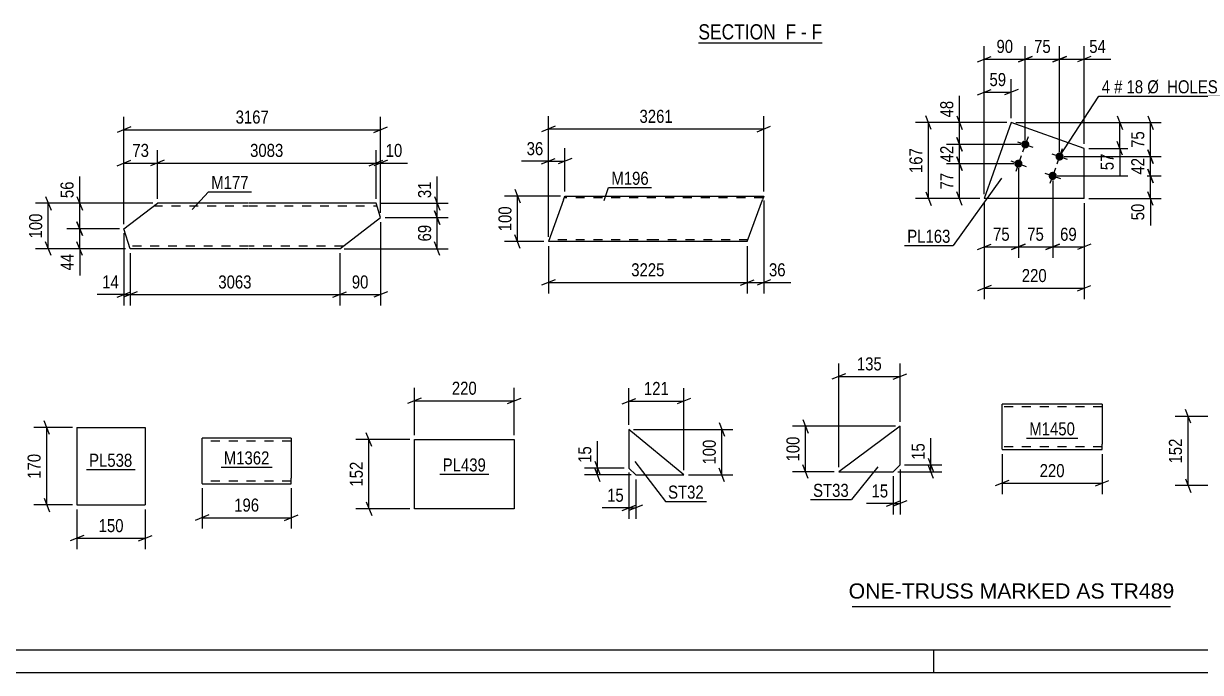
# Model space of a CAD drawing. Header units: millimetres. Extents: x 0 to 841, y 0 to 594.
# Drawn here: x 220.8 to 479.6, y 0 to 142.7 of the extents above; entities that cross this region are included whole.
import ezdxf

# ---------------------------------------------------------------- set-up
doc = ezdxf.new("R2010")
doc.units = ezdxf.units.MM
doc.linetypes.add('DXK_LINE_DOT2', pattern=[3.9198, 1.9599, -1.9599])
doc.styles.add('Arial', font='ARIAL.TTF', dxfattribs={"height": 0.2})
doc.styles.add('Arial Narrow', font='ARIALN.TTF', dxfattribs={"height": 0.2})

# ---------------------------------------------------------------- blocks, each defined once
blk = doc.blocks.new('Unknown-318888822-1135')
at = {"color": 5, "linetype": 'Continuous'}
for p, q in [((5, 5), (836, 5)), ((421, 0), (421, 5)), ((0, 0), (841, 0))]:
    blk.add_line(p, q, dxfattribs=at)
blk = doc.blocks.new('Unknown-318888822-17 - 6523')
at = {"color": 6, "linetype": 'Continuous'}
blk.add_line((369.2, 138.5), (396.42, 138.5), dxfattribs=at)
at = {"color": 0, "linetype": 'Continuous'}
blk.add_wipeout([(387.31, 139.25), (387.31, 142.75), (369.2, 142.75), (369.2, 139.25)], dxfattribs=at)
at = {"color": 7, "linetype": 'Continuous', "style": 'Arial Narrow'}
blk.add_text('SECTION ', height=3.34, dxfattribs=at).set_placement((369.2, 139.25))
at = {"color": 0, "linetype": 'Continuous'}
blk.add_wipeout([(390.7, 139.25), (390.7, 142.75), (388.36, 142.75), (388.36, 139.25)], dxfattribs=at)
blk.add_wipeout([(393.03, 139.25), (393.03, 142.75), (391.75, 142.75), (391.75, 139.25)], dxfattribs=at)
at = {"color": 7, "linetype": 'Continuous', "style": 'Arial Narrow'}
blk.add_text('F', height=3.34, dxfattribs=at).set_placement((388.36, 139.25))
at = {"color": 0, "linetype": 'Continuous'}
blk.add_wipeout([(396.42, 139.25), (396.42, 142.75), (394.08, 142.75), (394.08, 139.25)], dxfattribs=at)
at = {"color": 7, "linetype": 'Continuous', "style": 'Arial Narrow'}
for s, p in [('F', (394.08, 139.25)), ('-', (391.75, 139.25))]:
    blk.add_text(s, height=3.34, dxfattribs=at).set_placement(p)
blk = doc.blocks.new('Part-318888822-7766 - 7762')
at = {"color": 2, "linetype": 'Continuous'}
for p, q in [((458, 59.01), (436, 59.01)), ((436, 49.11), (436, 59.01)), ((458, 59.01), (458, 50.21)), ((458, 49.01), (458, 50.21)), ((436, 49.11), (436, 49.01)), ((436, 49.01), (458, 49.01))]:
    blk.add_line(p, q, dxfattribs=at)
at = {"color": 7, "linetype": 'DXK_LINE_DOT2'}
for p, q in [((458, 58.41), (436, 58.41)), ((436, 49.61), (436, 49.66)), ((458, 49.61), (436, 49.61)), ((458, 49.66), (458, 49.98)), ((458, 49.61), (458, 49.66))]:
    blk.add_line(p, q, dxfattribs=at)
blk = doc.blocks.new('Part-318888822-2816 - 2802')
at = {"color": 2, "linetype": 'Continuous'}
for p, q in [((232.54, 53.85), (232.54, 36.85)), ((232.54, 53.85), (247.54, 53.85)), ((247.54, 53.85), (247.54, 36.85)), ((232.54, 36.85), (247.54, 36.85))]:
    blk.add_line(p, q, dxfattribs=at)
blk = doc.blocks.new('Part-318888822-2998 - 2982')
at = {"color": 2, "linetype": 'Continuous'}
for p, q in [((339.56, 103.99), (336.21, 94.79)), ((339.56, 103.99), (339.85, 104.79)), ((339.85, 104.79), (359.85, 104.79)), ((359.95, 104.79), (383.59, 104.79)), ((379.95, 94.79), (383.3, 103.99)), ((383.51, 104.56), (383.3, 103.99)), ((383.57, 104.73), (383.51, 104.56)), ((383.59, 104.79), (383.57, 104.73)), ((359.85, 94.79), (336.21, 94.79)), ((379.95, 94.79), (359.95, 94.79))]:
    blk.add_line(p, q, dxfattribs=at)
at = {"color": 7, "linetype": 'DXK_LINE_DOT2'}
for p, q in [((359.85, 104.39), (339.71, 104.39)), ((339.83, 104.73), (339.77, 104.56)), ((339.85, 104.79), (339.83, 104.73)), ((383.45, 104.39), (359.95, 104.39)), ((383.59, 104.79), (383.51, 104.56)), ((359.85, 95.19), (336.36, 95.19)), ((380.1, 95.19), (359.95, 95.19))]:
    blk.add_line(p, q, dxfattribs=at)
blk = doc.blocks.new('Part-318888822-1803 - 1787')
at = {"color": 2, "linetype": 'Continuous'}
for p, q in [((242.87, 97.62), (250.21, 103.21)), ((270.21, 103.21), (250.21, 103.21)), ((298.32, 103.21), (270.31, 103.21)), ((299.3, 100.07), (298.32, 103.21)), ((290.31, 93.21), (299.3, 100.07)), ((244.24, 93.21), (242.87, 97.62)), ((270.21, 93.21), (244.24, 93.21)), ((290.31, 93.21), (270.31, 93.21))]:
    blk.add_line(p, q, dxfattribs=at)
at = {"color": 7, "linetype": 'DXK_LINE_DOT2'}
for p, q in [((249.42, 102.61), (270.21, 102.61)), ((270.31, 102.61), (298.51, 102.61)), ((270.21, 93.81), (244.05, 93.81)), ((291.1, 93.81), (270.31, 93.81))]:
    blk.add_line(p, q, dxfattribs=at)
blk = doc.blocks.new('Part-318888822-7735 - 7731')
at = {"color": 2, "linetype": 'Continuous'}
for p, q in [((306.75, 36.02), (306.75, 51.22)), ((306.75, 51.22), (328.7, 51.22)), ((328.7, 51.22), (328.7, 36.02)), ((328.7, 36.02), (306.75, 36.02))]:
    blk.add_line(p, q, dxfattribs=at)
blk = doc.blocks.new('Part-318888822-2557 - 2541')
at = {"color": 2, "linetype": 'Continuous'}
for p, q in [((366, 43.47), (353.91, 53.47)), ((353.91, 53.47), (353.91, 44.97)), ((353.91, 44.97), (355.41, 43.47)), ((355.41, 43.47), (366, 43.47))]:
    blk.add_line(p, q, dxfattribs=at)
blk = doc.blocks.new('Part-318888822-2485 - 2469')
at = {"color": 2, "linetype": 'Continuous'}
for p, q in [((413.56, 54.15), (400.06, 44.15)), ((413.56, 45.65), (413.56, 54.15)), ((400.06, 44.15), (412.06, 44.15)), ((412.06, 44.15), (413.56, 45.65))]:
    blk.add_line(p, q, dxfattribs=at)
blk = doc.blocks.new('Part-318888822-7232 - 7228')
at = {"color": 2, "linetype": 'Continuous'}
for p, q in [((279.65, 51.51), (260.05, 51.51)), ((260.05, 41.6), (260.05, 51.51)), ((279.65, 51.51), (279.65, 42.71)), ((260.05, 41.6), (260.05, 41.51)), ((260.05, 41.51), (279.65, 41.51)), ((279.65, 41.51), (279.65, 42.71))]:
    blk.add_line(p, q, dxfattribs=at)
at = {"color": 7, "linetype": 'DXK_LINE_DOT2'}
for p, q in [((279.65, 50.91), (260.05, 50.91)), ((260.05, 42.11), (260.05, 42.16)), ((279.65, 42.11), (260.05, 42.11)), ((279.65, 42.16), (279.65, 42.48)), ((279.65, 42.11), (279.65, 42.16))]:
    blk.add_line(p, q, dxfattribs=at)
blk = doc.blocks.new('Part-318888822-8137 - 8098')
at = {"color": 2, "linetype": 'Continuous'}
for p, q in [((438.02, 120.96), (432.08, 104.24)), ((454.04, 115.28), (438.02, 120.96)), ((454.04, 104.24), (454.04, 115.28)), ((454.04, 104.24), (432.08, 104.24))]:
    blk.add_line(p, q, dxfattribs=at)
blk = doc.blocks.new('Bolt-318888822-8132 - 8098')
at = {"linetype": 'Continuous'}
for points in [[(441.94, 115.86, -1), (440.24, 116.46, -1)], [(449.47, 113.18, -1), (447.78, 113.78, -1)], [(440.43, 111.62, -1), (438.73, 112.22, -1)], [(447.97, 108.94, -1), (446.27, 109.54, -1)]]:
    blk.add_hatch(color=1, dxfattribs=at).paths.add_polyline_path(points)
at = {"color": 1, "linetype": 'Continuous'}
for p, q in [((439.39, 116.76), (442.78, 115.56)), ((441.69, 117.86), (440.48, 114.46)), ((446.93, 114.08), (450.32, 112.88)), ((449.23, 115.18), (448.02, 111.79)), ((437.89, 112.52), (441.28, 111.32)), ((440.18, 113.61), (438.98, 110.22)), ((445.42, 109.84), (448.82, 108.64)), ((447.72, 110.94), (446.52, 107.55))]:
    blk.add_line(p, q, dxfattribs=at)
blk = doc.blocks.new('StraightDimension-318888822-7768 - 7762')
at = {"color": 7, "linetype": 'Continuous'}
for p, q in [((436, 48.01), (436, 39.22)), ((458, 48.01), (458, 39.22)), ((437.5, 42.22), (434.5, 41.02)), ((436, 41.62), (458, 41.62)), ((456.5, 41.02), (459.5, 42.22))]:
    blk.add_line(p, q, dxfattribs=at)
at = {"color": 0}
blk.add_wipeout([(450.34, 42.37), (450.34, 46.57), (443.65, 46.57), (443.65, 42.37)], dxfattribs=at)
at = {"color": 3, "style": 'Arial Narrow'}
blk.add_text('220', height=2.863, dxfattribs=at).set_placement((444.25, 42.97))
blk = doc.blocks.new('StraightDimension-318888822-2829 - 2802')
at = {"color": 7, "linetype": 'Continuous'}
for p, q in [((226.49, 52.35), (225.29, 55.35)), ((231.54, 53.85), (223.04, 53.85)), ((225.89, 36.85), (225.89, 53.85)), ((231.54, 36.85), (223.04, 36.85)), ((225.29, 38.35), (226.49, 35.35))]:
    blk.add_line(p, q, dxfattribs=at)
at = {"color": 0}
blk.add_wipeout([(225.14, 48.69), (220.94, 48.69), (220.94, 42.01), (225.14, 42.01)], dxfattribs=at)
at = {"color": 3, "style": 'Arial Narrow'}
blk.add_text('170', height=2.863, rotation=90.0002, dxfattribs=at).set_placement((224.54, 42.61))
blk = doc.blocks.new('StraightDimension-318888822-2818 - 2802')
at = {"color": 7, "linetype": 'Continuous'}
for p, q in [((232.54, 35.85), (232.54, 27.12)), ((247.54, 35.85), (247.54, 27.12)), ((234.04, 30.12), (231.04, 28.92)), ((232.54, 29.52), (247.54, 29.52)), ((246.04, 28.92), (249.04, 30.12))]:
    blk.add_line(p, q, dxfattribs=at)
at = {"color": 0}
blk.add_wipeout([(243.38, 30.27), (243.38, 34.47), (236.7, 34.47), (236.7, 30.27)], dxfattribs=at)
at = {"color": 3, "style": 'Arial Narrow'}
blk.add_text('150', height=2.863, dxfattribs=at).set_placement((237.3, 30.87))
blk = doc.blocks.new('StraightDimension-318888822-3050 - 2982')
at = {"color": 7, "linetype": 'Continuous'}
for p, q in [((328.84, 106.29), (330.04, 103.29)), ((338.85, 104.79), (326.59, 104.79)), ((329.44, 94.79), (329.44, 104.79)), ((330.04, 93.29), (328.84, 96.29)), ((335.21, 94.79), (326.59, 94.79))]:
    blk.add_line(p, q, dxfattribs=at)
at = {"color": 0}
blk.add_wipeout([(328.69, 103.13), (324.49, 103.13), (324.49, 96.45), (328.69, 96.45)], dxfattribs=at)
at = {"color": 3, "style": 'Arial Narrow'}
blk.add_text('100', height=2.863, rotation=90.0002, dxfattribs=at).set_placement((328.09, 97.05))
blk = doc.blocks.new('StraightDimension-318888822-3026 - 2982')
at = {"color": 7, "linetype": 'Continuous'}
for p, q in [((336.21, 95.79), (336.21, 115.3)), ((339.85, 105.79), (339.85, 115.3)), ((334.71, 111.85), (337.71, 113.05)), ((336.21, 112.45), (339.85, 112.45)), ((341.35, 113.05), (338.35, 111.85))]:
    blk.add_line(p, q, dxfattribs=at)
at = {"color": 0}
blk.add_wipeout([(335.69, 113.2), (335.69, 117.4), (330.83, 117.4), (330.83, 113.2)], dxfattribs=at)
at = {"color": 7, "linetype": 'Continuous'}
blk.add_line((336.21, 112.45), (330.31, 112.45), dxfattribs=at)
blk.add_line((336.21, 112.45), (330.31, 112.45), dxfattribs=at)
at = {"color": 3, "style": 'Arial Narrow'}
blk.add_text('36', height=2.863, dxfattribs=at).set_placement((331.43, 113.8))
blk = doc.blocks.new('StraightDimension-318888822-3001 - 2982')
at = {"color": 7, "linetype": 'Continuous'}
for p, q in [((383.59, 103.79), (383.59, 83.39)), ((379.95, 93.79), (379.95, 83.39)), ((378.45, 85.19), (381.45, 86.39)), ((379.95, 85.79), (383.59, 85.79)), ((385.09, 86.39), (382.09, 85.19))]:
    blk.add_line(p, q, dxfattribs=at)
at = {"color": 0}
blk.add_wipeout([(388.97, 86.54), (388.97, 90.74), (384.12, 90.74), (384.12, 86.54)], dxfattribs=at)
at = {"color": 7, "linetype": 'Continuous'}
blk.add_line((383.59, 85.79), (389.5, 85.79), dxfattribs=at)
blk.add_line((383.59, 85.79), (389.5, 85.79), dxfattribs=at)
at = {"color": 3, "style": 'Arial Narrow'}
blk.add_text('36', height=2.863, dxfattribs=at).set_placement((384.72, 87.14))
blk = doc.blocks.new('StraightDimension-318888822-3013 - 2982')
at = {"color": 7, "linetype": 'Continuous'}
for p, q in [((336.21, 93.79), (336.21, 83.39)), ((379.95, 93.79), (379.95, 83.39)), ((337.71, 86.39), (334.71, 85.19)), ((336.21, 85.79), (379.95, 85.79)), ((378.45, 85.19), (381.45, 86.39))]:
    blk.add_line(p, q, dxfattribs=at)
at = {"color": 0}
blk.add_wipeout([(362.34, 86.54), (362.34, 90.74), (353.83, 90.74), (353.83, 86.54)], dxfattribs=at)
at = {"color": 3, "style": 'Arial Narrow'}
blk.add_text('3225', height=2.863, dxfattribs=at).set_placement((354.43, 87.14))
blk = doc.blocks.new('StraightDimension-318888822-3039 - 2982')
at = {"color": 7, "linetype": 'Continuous'}
for p, q in [((336.21, 95.79), (336.21, 122.4)), ((383.59, 105.79), (383.59, 122.4)), ((337.71, 120.15), (334.71, 118.95)), ((336.21, 119.55), (383.59, 119.55)), ((382.09, 118.95), (385.09, 120.15))]:
    blk.add_line(p, q, dxfattribs=at)
at = {"color": 0}
blk.add_wipeout([(364.16, 120.3), (364.16, 124.5), (355.65, 124.5), (355.65, 120.3)], dxfattribs=at)
at = {"color": 3, "style": 'Arial Narrow'}
blk.add_text('3261', height=2.863, dxfattribs=at).set_placement((356.25, 120.9))
blk = doc.blocks.new('StraightDimension-318888822-1806 - 1787')
at = {"color": 7, "linetype": 'Continuous'}
for p, q in [((298.32, 104.21), (298.32, 114.91)), ((299.3, 101.07), (299.3, 114.91)), ((296.82, 111.46), (299.82, 112.66)), ((300.8, 112.66), (297.8, 111.46)), ((298.32, 112.06), (299.3, 112.06))]:
    blk.add_line(p, q, dxfattribs=at)
at = {"color": 0}
blk.add_wipeout([(304.68, 112.81), (304.68, 117.01), (299.83, 117.01), (299.83, 112.81)], dxfattribs=at)
at = {"color": 7, "linetype": 'Continuous'}
blk.add_line((299.3, 112.06), (305.21, 112.06), dxfattribs=at)
blk.add_line((299.3, 112.06), (305.21, 112.06), dxfattribs=at)
at = {"color": 3, "style": 'Arial Narrow'}
blk.add_text('10', height=2.863, dxfattribs=at).set_placement((300.43, 113.41))
blk = doc.blocks.new('StraightDimension-318888822-1895 - 1787')
at = {"color": 7, "linetype": 'Continuous'}
for p, q in [((244.24, 92.21), (244.24, 80.72)), ((290.31, 92.21), (290.31, 80.72)), ((245.74, 83.72), (242.74, 82.52)), ((244.24, 83.12), (290.31, 83.12)), ((288.81, 82.52), (291.81, 83.72))]:
    blk.add_line(p, q, dxfattribs=at)
at = {"color": 0}
blk.add_wipeout([(271.53, 83.87), (271.53, 88.07), (263.02, 88.07), (263.02, 83.87)], dxfattribs=at)
at = {"color": 3, "style": 'Arial Narrow'}
blk.add_text('3063', height=2.863, dxfattribs=at).set_placement((263.62, 84.47))
blk = doc.blocks.new('StraightDimension-318888822-1848 - 1787')
at = {"color": 7, "linetype": 'Continuous'}
for p, q in [((242.87, 98.62), (242.87, 114.91)), ((250.21, 104.21), (250.21, 114.91)), ((241.37, 111.46), (244.37, 112.66)), ((242.87, 112.06), (250.21, 112.06)), ((251.71, 112.66), (248.71, 111.46))]:
    blk.add_line(p, q, dxfattribs=at)
at = {"color": 0}
blk.add_wipeout([(248.97, 112.81), (248.97, 117.01), (244.11, 117.01), (244.11, 112.81)], dxfattribs=at)
at = {"color": 3, "style": 'Arial Narrow'}
blk.add_text('73', height=2.863, dxfattribs=at).set_placement((244.71, 113.41))
blk = doc.blocks.new('StraightDimension-318888822-1824 - 1787')
at = {"color": 7, "linetype": 'Continuous'}
for p, q in [((250.21, 104.21), (250.21, 114.91)), ((298.32, 104.21), (298.32, 114.91)), ((251.71, 112.66), (248.71, 111.46)), ((250.21, 112.06), (298.32, 112.06)), ((296.82, 111.46), (299.82, 112.66))]:
    blk.add_line(p, q, dxfattribs=at)
at = {"color": 0}
blk.add_wipeout([(278.52, 112.81), (278.52, 117.01), (270.01, 117.01), (270.01, 112.81)], dxfattribs=at)
at = {"color": 3, "style": 'Arial Narrow'}
blk.add_text('3083', height=2.863, dxfattribs=at).set_placement((270.61, 113.41))
blk = doc.blocks.new('StraightDimension-318888822-1866 - 1787')
at = {"color": 7, "linetype": 'Continuous'}
for p, q in [((242.87, 98.62), (242.87, 122.24)), ((299.3, 101.07), (299.3, 122.24)), ((244.37, 119.99), (241.37, 118.79)), ((242.87, 119.39), (299.3, 119.39)), ((297.8, 118.79), (300.8, 119.99))]:
    blk.add_line(p, q, dxfattribs=at)
at = {"color": 0}
blk.add_wipeout([(275.34, 120.14), (275.34, 124.34), (266.83, 124.34), (266.83, 120.14)], dxfattribs=at)
at = {"color": 3, "style": 'Arial Narrow'}
blk.add_text('3167', height=2.863, dxfattribs=at).set_placement((267.43, 120.74))
blk = doc.blocks.new('StraightDimension-318888822-1877 - 1787')
at = {"color": 7, "linetype": 'Continuous'}
for p, q in [((299.3, 99.07), (299.3, 80.72)), ((290.31, 92.21), (290.31, 80.72)), ((288.81, 82.52), (291.81, 83.72)), ((290.31, 83.12), (299.3, 83.12)), ((300.8, 83.72), (297.8, 82.52))]:
    blk.add_line(p, q, dxfattribs=at)
at = {"color": 0}
blk.add_wipeout([(297.23, 83.87), (297.23, 88.07), (292.38, 88.07), (292.38, 83.87)], dxfattribs=at)
at = {"color": 3, "style": 'Arial Narrow'}
blk.add_text('90', height=2.863, dxfattribs=at).set_placement((292.98, 84.47))
blk = doc.blocks.new('StraightDimension-318888822-1919 - 1787')
at = {"color": 7, "linetype": 'Continuous'}
for p, q in [((242.87, 96.62), (242.87, 80.72)), ((244.24, 92.21), (244.24, 80.72)), ((241.37, 82.52), (244.37, 83.72)), ((245.74, 83.72), (242.74, 82.52)), ((242.87, 83.12), (244.24, 83.12))]:
    blk.add_line(p, q, dxfattribs=at)
at = {"color": 0}
blk.add_wipeout([(242.34, 83.87), (242.34, 88.07), (237.48, 88.07), (237.48, 83.87)], dxfattribs=at)
at = {"color": 7, "linetype": 'Continuous'}
blk.add_line((242.87, 83.12), (236.96, 83.12), dxfattribs=at)
blk.add_line((242.87, 83.12), (236.96, 83.12), dxfattribs=at)
at = {"color": 3, "style": 'Arial Narrow'}
blk.add_text('14', height=2.863, dxfattribs=at).set_placement((238.08, 84.47))
blk = doc.blocks.new('StraightDimension-318888822-1937 - 1787')
at = {"color": 7, "linetype": 'Continuous'}
for p, q in [((232.54, 99.12), (233.74, 96.12)), ((241.87, 97.62), (230.29, 97.62)), ((233.14, 93.21), (233.14, 97.62)), ((243.24, 93.21), (230.29, 93.21)), ((233.74, 91.71), (232.54, 94.71))]:
    blk.add_line(p, q, dxfattribs=at)
at = {"color": 0}
blk.add_wipeout([(232.39, 92.69), (228.19, 92.69), (228.19, 87.83), (232.39, 87.83)], dxfattribs=at)
at = {"color": 7, "linetype": 'Continuous'}
blk.add_line((233.14, 93.21), (233.14, 87.31), dxfattribs=at)
blk.add_line((233.14, 93.21), (233.14, 87.31), dxfattribs=at)
at = {"color": 3, "style": 'Arial Narrow'}
blk.add_text('44', height=2.863, rotation=90.0002, dxfattribs=at).set_placement((231.79, 88.43))
blk = doc.blocks.new('StraightDimension-318888822-1962 - 1787')
at = {"color": 7, "linetype": 'Continuous'}
for p, q in [((232.54, 104.71), (233.74, 101.71)), ((249.21, 103.21), (230.29, 103.21)), ((233.14, 97.62), (233.14, 103.21)), ((233.74, 96.12), (232.54, 99.12)), ((241.87, 97.62), (230.29, 97.62))]:
    blk.add_line(p, q, dxfattribs=at)
at = {"color": 0}
blk.add_wipeout([(232.39, 108.6), (228.19, 108.6), (228.19, 103.74), (232.39, 103.74)], dxfattribs=at)
at = {"color": 7, "linetype": 'Continuous'}
blk.add_line((233.14, 103.21), (233.14, 109.12), dxfattribs=at)
blk.add_line((233.14, 103.21), (233.14, 109.12), dxfattribs=at)
at = {"color": 3, "style": 'Arial Narrow'}
blk.add_text('56', height=2.863, rotation=90.0002, dxfattribs=at).set_placement((231.79, 104.34))
blk = doc.blocks.new('StraightDimension-318888822-1987 - 1787')
at = {"color": 7, "linetype": 'Continuous'}
for p, q in [((311.16, 101.57), (312.36, 98.57)), ((300.3, 100.07), (314.16, 100.07)), ((311.76, 93.21), (311.76, 100.07)), ((291.31, 93.21), (314.16, 93.21)), ((312.36, 91.71), (311.16, 94.71))]:
    blk.add_line(p, q, dxfattribs=at)
at = {"color": 0}
blk.add_wipeout([(311.01, 99.07), (306.81, 99.07), (306.81, 94.21), (311.01, 94.21)], dxfattribs=at)
at = {"color": 3, "style": 'Arial Narrow'}
blk.add_text('69', height=2.863, rotation=90.0002, dxfattribs=at).set_placement((310.41, 94.81))
blk = doc.blocks.new('StraightDimension-318888822-2011 - 1787')
at = {"color": 7, "linetype": 'Continuous'}
for p, q in [((311.16, 104.71), (312.36, 101.71)), ((299.32, 103.21), (314.16, 103.21)), ((312.36, 98.57), (311.16, 101.57)), ((311.76, 100.07), (311.76, 103.21)), ((300.3, 100.07), (314.16, 100.07))]:
    blk.add_line(p, q, dxfattribs=at)
at = {"color": 0}
blk.add_wipeout([(311.01, 108.6), (306.81, 108.6), (306.81, 103.74), (311.01, 103.74)], dxfattribs=at)
at = {"color": 7, "linetype": 'Continuous'}
blk.add_line((311.76, 103.21), (311.76, 109.12), dxfattribs=at)
blk.add_line((311.76, 103.21), (311.76, 109.12), dxfattribs=at)
at = {"color": 3, "style": 'Arial Narrow'}
blk.add_text('31', height=2.863, rotation=90.0002, dxfattribs=at).set_placement((310.41, 104.34))
blk = doc.blocks.new('StraightDimension-318888822-2036 - 1787')
at = {"color": 7, "linetype": 'Continuous'}
for p, q in [((225.63, 104.71), (226.83, 101.71)), ((249.21, 103.21), (223.38, 103.21)), ((226.23, 93.21), (226.23, 103.21)), ((243.24, 93.21), (223.38, 93.21)), ((226.83, 91.71), (225.63, 94.71))]:
    blk.add_line(p, q, dxfattribs=at)
at = {"color": 0}
blk.add_wipeout([(225.48, 101.56), (221.28, 101.56), (221.28, 94.87), (225.48, 94.87)], dxfattribs=at)
at = {"color": 3, "style": 'Arial Narrow'}
blk.add_text('100', height=2.863, rotation=90.0002, dxfattribs=at).set_placement((224.88, 95.47))
blk = doc.blocks.new('StraightDimension-318888822-7737 - 7731')
at = {"color": 7, "linetype": 'Continuous'}
for p, q in [((297.35, 49.72), (296.15, 52.72)), ((305.75, 51.22), (293.9, 51.22)), ((296.75, 36.02), (296.75, 51.22)), ((296.15, 37.52), (297.35, 34.52)), ((305.75, 36.02), (293.9, 36.02))]:
    blk.add_line(p, q, dxfattribs=at)
at = {"color": 0}
blk.add_wipeout([(296, 46.97), (291.8, 46.97), (291.8, 40.28), (296, 40.28)], dxfattribs=at)
at = {"color": 3, "style": 'Arial Narrow'}
blk.add_text('152', height=2.863, rotation=90.0002, dxfattribs=at).set_placement((295.4, 40.88))
blk = doc.blocks.new('StraightDimension-318888822-7748 - 7731')
at = {"color": 7, "linetype": 'Continuous'}
for p, q in [((306.75, 52.22), (306.75, 62.6)), ((328.7, 52.22), (328.7, 62.6)), ((308.25, 60.35), (305.25, 59.15)), ((306.75, 59.75), (328.7, 59.75)), ((327.2, 59.15), (330.2, 60.35))]:
    blk.add_line(p, q, dxfattribs=at)
at = {"color": 0}
blk.add_wipeout([(321.07, 60.5), (321.07, 64.7), (314.38, 64.7), (314.38, 60.5)], dxfattribs=at)
at = {"color": 3, "style": 'Arial Narrow'}
blk.add_text('220', height=2.863, dxfattribs=at).set_placement((314.98, 61.1))
blk = doc.blocks.new('StraightDimension-318888822-2592 - 2541')
at = {"color": 7, "linetype": 'Continuous'}
for p, q in [((373.77, 54.97), (374.97, 51.97)), ((354.91, 53.47), (376.77, 53.47)), ((374.37, 43.47), (374.37, 53.47)), ((374.97, 41.97), (373.77, 44.97)), ((367, 43.47), (376.77, 43.47))]:
    blk.add_line(p, q, dxfattribs=at)
at = {"color": 0}
blk.add_wipeout([(373.62, 51.82), (369.42, 51.82), (369.42, 45.13), (373.62, 45.13)], dxfattribs=at)
at = {"color": 3, "style": 'Arial Narrow'}
blk.add_text('100', height=2.863, rotation=90.0002, dxfattribs=at).set_placement((373.02, 45.73))
blk = doc.blocks.new('StraightDimension-318888822-2559 - 2541')
at = {"color": 7, "linetype": 'Continuous'}
for p, q in [((353.91, 43.97), (353.91, 33.8)), ((355.41, 42.47), (355.41, 33.8)), ((352.41, 35.6), (355.41, 36.8)), ((356.91, 36.8), (353.91, 35.6)), ((353.91, 36.2), (355.41, 36.2))]:
    blk.add_line(p, q, dxfattribs=at)
at = {"color": 0}
blk.add_wipeout([(353.39, 36.95), (353.39, 41.15), (348.53, 41.15), (348.53, 36.95)], dxfattribs=at)
at = {"color": 7, "linetype": 'Continuous'}
blk.add_line((353.91, 36.2), (348.01, 36.2), dxfattribs=at)
blk.add_line((353.91, 36.2), (348.01, 36.2), dxfattribs=at)
at = {"color": 3, "style": 'Arial Narrow'}
blk.add_text('15', height=2.863, dxfattribs=at).set_placement((349.13, 37.55))
blk = doc.blocks.new('StraightDimension-318888822-2571 - 2541')
at = {"color": 7, "linetype": 'Continuous'}
for p, q in [((353.91, 54.47), (353.91, 62.54)), ((366, 44.47), (366, 62.54)), ((352.41, 59.09), (355.41, 60.29)), ((353.91, 59.69), (366, 59.69)), ((367.5, 60.29), (364.5, 59.09))]:
    blk.add_line(p, q, dxfattribs=at)
at = {"color": 0}
blk.add_wipeout([(363.3, 60.44), (363.3, 64.64), (356.62, 64.64), (356.62, 60.44)], dxfattribs=at)
at = {"color": 3, "style": 'Arial Narrow'}
blk.add_text('121', height=2.863, dxfattribs=at).set_placement((357.22, 61.04))
blk = doc.blocks.new('StraightDimension-318888822-2581 - 2541')
at = {"color": 7, "linetype": 'Continuous'}
for p, q in [((352.91, 44.97), (344.15, 44.97)), ((346.4, 46.47), (347.6, 43.47)), ((347.6, 41.97), (346.4, 44.97)), ((347, 43.47), (347, 44.97)), ((354.41, 43.47), (344.15, 43.47))]:
    blk.add_line(p, q, dxfattribs=at)
at = {"color": 0}
blk.add_wipeout([(346.25, 50.35), (342.05, 50.35), (342.05, 45.5), (346.25, 45.5)], dxfattribs=at)
at = {"color": 7, "linetype": 'Continuous'}
blk.add_line((347, 44.97), (347, 50.88), dxfattribs=at)
blk.add_line((347, 44.97), (347, 50.88), dxfattribs=at)
at = {"color": 3, "style": 'Arial Narrow'}
blk.add_text('15', height=2.863, rotation=90.0002, dxfattribs=at).set_placement((345.65, 46.1))
blk = doc.blocks.new('StraightDimension-318888822-2511 - 2469')
at = {"color": 7, "linetype": 'Continuous'}
for p, q in [((400.06, 45.15), (400.06, 67.95)), ((413.56, 55.15), (413.56, 67.95)), ((401.56, 65.7), (398.56, 64.5)), ((400.06, 65.1), (413.56, 65.1)), ((412.06, 64.5), (415.06, 65.7))]:
    blk.add_line(p, q, dxfattribs=at)
at = {"color": 0}
blk.add_wipeout([(410.15, 65.85), (410.15, 70.05), (403.46, 70.05), (403.46, 65.85)], dxfattribs=at)
at = {"color": 3, "style": 'Arial Narrow'}
blk.add_text('135', height=2.863, dxfattribs=at).set_placement((404.06, 66.45))
blk = doc.blocks.new('StraightDimension-318888822-2487 - 2469')
at = {"color": 7, "linetype": 'Continuous'}
for p, q in [((419.71, 47.15), (420.91, 44.15)), ((413.06, 44.15), (422.71, 44.15)), ((414.56, 45.65), (422.71, 45.65)), ((420.91, 42.65), (419.71, 45.65)), ((420.31, 44.15), (420.31, 45.65))]:
    blk.add_line(p, q, dxfattribs=at)
at = {"color": 0}
blk.add_wipeout([(419.56, 51.03), (415.36, 51.03), (415.36, 46.18), (419.56, 46.18)], dxfattribs=at)
at = {"color": 7, "linetype": 'Continuous'}
blk.add_line((420.31, 45.65), (420.31, 51.56), dxfattribs=at)
blk.add_line((420.31, 45.65), (420.31, 51.56), dxfattribs=at)
at = {"color": 3, "style": 'Arial Narrow'}
blk.add_text('15', height=2.863, rotation=90.0002, dxfattribs=at).set_placement((418.96, 46.78))
blk = doc.blocks.new('StraightDimension-318888822-2523 - 2469')
at = {"color": 7, "linetype": 'Continuous'}
for p, q in [((413.56, 44.65), (413.56, 34.75)), ((412.06, 43.15), (412.06, 34.75)), ((410.56, 36.55), (413.56, 37.75)), ((415.06, 37.75), (412.06, 36.55)), ((412.06, 37.15), (413.56, 37.15))]:
    blk.add_line(p, q, dxfattribs=at)
at = {"color": 0}
blk.add_wipeout([(411.53, 37.9), (411.53, 42.1), (406.68, 42.1), (406.68, 37.9)], dxfattribs=at)
at = {"color": 7, "linetype": 'Continuous'}
blk.add_line((412.06, 37.15), (406.15, 37.15), dxfattribs=at)
blk.add_line((412.06, 37.15), (406.15, 37.15), dxfattribs=at)
at = {"color": 3, "style": 'Arial Narrow'}
blk.add_text('15', height=2.863, dxfattribs=at).set_placement((407.28, 38.5))
blk = doc.blocks.new('StraightDimension-318888822-2499 - 2469')
at = {"color": 7, "linetype": 'Continuous'}
for p, q in [((392.17, 55.65), (393.37, 52.65)), ((412.56, 54.15), (389.92, 54.15)), ((392.77, 44.15), (392.77, 54.15)), ((399.06, 44.15), (389.92, 44.15)), ((393.37, 42.65), (392.17, 45.65))]:
    blk.add_line(p, q, dxfattribs=at)
at = {"color": 0}
blk.add_wipeout([(392.02, 52.5), (387.82, 52.5), (387.82, 45.81), (392.02, 45.81)], dxfattribs=at)
at = {"color": 3, "style": 'Arial Narrow'}
blk.add_text('100', height=2.863, rotation=90.0002, dxfattribs=at).set_placement((391.42, 46.41))
blk = doc.blocks.new('StraightDimension-318888822-22522 - 22345')
at = {"color": 7, "linetype": 'Continuous'}
for p, q in [((477.49, 54.81), (476.29, 57.81)), ((485.89, 56.31), (474.04, 56.31)), ((476.89, 41.11), (476.89, 56.31)), ((476.29, 42.61), (477.49, 39.61)), ((485.89, 41.11), (474.04, 41.11))]:
    blk.add_line(p, q, dxfattribs=at)
at = {"color": 0}
blk.add_wipeout([(476.14, 52.05), (471.94, 52.05), (471.94, 45.37), (476.14, 45.37)], dxfattribs=at)
at = {"color": 3, "style": 'Arial Narrow'}
blk.add_text('152', height=2.863, rotation=90.0002, dxfattribs=at).set_placement((475.54, 45.97))
blk = doc.blocks.new('StraightDimension-318888822-7234 - 7228')
at = {"color": 7, "linetype": 'Continuous'}
for p, q in [((260.05, 40.51), (260.05, 31.64)), ((279.65, 40.51), (279.65, 31.64)), ((261.55, 34.64), (258.55, 33.44)), ((260.05, 34.04), (279.65, 34.04)), ((278.15, 33.44), (281.15, 34.64))]:
    blk.add_line(p, q, dxfattribs=at)
at = {"color": 0}
blk.add_wipeout([(273.19, 34.79), (273.19, 38.99), (266.51, 38.99), (266.51, 34.79)], dxfattribs=at)
at = {"color": 3, "style": 'Arial Narrow'}
blk.add_text('196', height=2.863, dxfattribs=at).set_placement((267.11, 35.39))
blk = doc.blocks.new('StraightDimension-318888822-8153 - 8098')
at = {"color": 7, "linetype": 'Continuous'}
for p, q in [((447.12, 108.24), (447.12, 91.22)), ((454.04, 103.24), (454.04, 91.22)), ((445.62, 93.02), (448.62, 94.22)), ((447.12, 93.62), (454.04, 93.62)), ((455.54, 94.22), (452.54, 93.02))]:
    blk.add_line(p, q, dxfattribs=at)
at = {"color": 0}
blk.add_wipeout([(453.01, 94.37), (453.01, 98.57), (448.15, 98.57), (448.15, 94.37)], dxfattribs=at)
at = {"color": 3, "style": 'Arial Narrow'}
blk.add_text('69', height=2.863, dxfattribs=at).set_placement((448.75, 94.97))
blk = doc.blocks.new('StraightDimension-318888822-8145 - 8098')
at = {"color": 7, "linetype": 'Continuous'}
for p, q in [((439.58, 110.92), (439.58, 91.22)), ((447.12, 108.24), (447.12, 91.22)), ((438.08, 93.02), (441.08, 94.22)), ((439.58, 93.62), (447.12, 93.62)), ((448.62, 94.22), (445.62, 93.02))]:
    blk.add_line(p, q, dxfattribs=at)
at = {"color": 0}
blk.add_wipeout([(445.78, 94.37), (445.78, 98.57), (440.92, 98.57), (440.92, 94.37)], dxfattribs=at)
at = {"color": 3, "style": 'Arial Narrow'}
blk.add_text('75', height=2.863, dxfattribs=at).set_placement((441.52, 94.97))
blk = doc.blocks.new('StraightDimension-318888822-8196 - 8098')
at = {"color": 7, "linetype": 'Continuous'}
for p, q in [((448.12, 109.24), (471.01, 109.24)), ((468.01, 110.74), (469.21, 107.74)), ((468.61, 104.24), (468.61, 109.24)), ((455.04, 104.24), (471.01, 104.24)), ((469.21, 102.74), (468.01, 105.74))]:
    blk.add_line(p, q, dxfattribs=at)
at = {"color": 0}
blk.add_wipeout([(467.86, 103.72), (463.66, 103.72), (463.66, 98.86), (467.86, 98.86)], dxfattribs=at)
at = {"color": 7, "linetype": 'Continuous'}
blk.add_line((468.61, 104.24), (468.61, 98.34), dxfattribs=at)
blk.add_line((468.61, 104.24), (468.61, 98.34), dxfattribs=at)
at = {"color": 3, "style": 'Arial Narrow'}
blk.add_text('50', height=2.863, rotation=90.0002, dxfattribs=at).set_placement((467.26, 99.46))
blk = doc.blocks.new('StraightDimension-318888822-8160 - 8098')
at = {"color": 7, "linetype": 'Continuous'}
for p, q in [((420.41, 119.46), (419.21, 122.46)), ((437.02, 120.96), (416.96, 120.96)), ((419.81, 104.24), (419.81, 120.96)), ((431.08, 104.24), (416.96, 104.24)), ((419.21, 105.74), (420.41, 102.74))]:
    blk.add_line(p, q, dxfattribs=at)
at = {"color": 0}
blk.add_wipeout([(419.06, 115.95), (414.86, 115.95), (414.86, 109.26), (419.06, 109.26)], dxfattribs=at)
at = {"color": 3, "style": 'Arial Narrow'}
blk.add_text('167', height=2.863, rotation=90.0002, dxfattribs=at).set_placement((418.46, 109.86))
blk = doc.blocks.new('StraightDimension-318888822-8242 - 8098')
at = {"color": 7, "linetype": 'Continuous'}
for p, q in [((426, 117.66), (427.2, 114.66)), ((440.09, 116.16), (423.75, 116.16)), ((426.6, 111.92), (426.6, 116.16)), ((438.58, 111.92), (423.75, 111.92)), ((427.2, 110.42), (426, 113.42))]:
    blk.add_line(p, q, dxfattribs=at)
at = {"color": 0}
blk.add_wipeout([(425.85, 116.47), (421.65, 116.47), (421.65, 111.61), (425.85, 111.61)], dxfattribs=at)
at = {"color": 3, "style": 'Arial Narrow'}
blk.add_text('42', height=2.863, rotation=90.0002, dxfattribs=at).set_placement((425.25, 112.21))
blk = doc.blocks.new('StraightDimension-318888822-8139 - 8098')
at = {"color": 7, "linetype": 'Continuous'}
for p, q in [((439.58, 110.92), (439.58, 91.22)), ((432.08, 103.24), (432.08, 91.22)), ((430.58, 93.02), (433.58, 94.22)), ((432.08, 93.62), (439.58, 93.62)), ((441.08, 94.22), (438.08, 93.02))]:
    blk.add_line(p, q, dxfattribs=at)
at = {"color": 0}
blk.add_wipeout([(438.26, 94.37), (438.26, 98.57), (433.4, 98.57), (433.4, 94.37)], dxfattribs=at)
at = {"color": 3, "style": 'Arial Narrow'}
blk.add_text('75', height=2.863, dxfattribs=at).set_placement((434, 94.97))
blk = doc.blocks.new('StraightDimension-318888822-8167 - 8098')
at = {"color": 7, "linetype": 'Continuous'}
for p, q in [((461.28, 122.46), (462.48, 119.46)), ((439.02, 120.96), (464.28, 120.96)), ((461.88, 115.28), (461.88, 120.96)), ((462.48, 113.78), (461.28, 116.78)), ((455.04, 115.28), (464.28, 115.28))]:
    blk.add_line(p, q, dxfattribs=at)
at = {"color": 0}
blk.add_wipeout([(461.13, 114.75), (456.93, 114.75), (456.93, 109.89), (461.13, 109.89)], dxfattribs=at)
at = {"color": 7, "linetype": 'Continuous'}
blk.add_line((461.88, 115.28), (461.88, 109.37), dxfattribs=at)
blk.add_line((461.88, 115.28), (461.88, 109.37), dxfattribs=at)
at = {"color": 3, "style": 'Arial Narrow'}
blk.add_text('57', height=2.863, rotation=90.0002, dxfattribs=at).set_placement((460.53, 110.49))
blk = doc.blocks.new('StraightDimension-318888822-8176 - 8098')
at = {"color": 7, "linetype": 'Continuous'}
for p, q in [((432.08, 103.24), (432.08, 82.13)), ((454.04, 103.24), (454.04, 82.13)), ((433.58, 85.13), (430.58, 83.93)), ((432.08, 84.53), (454.04, 84.53)), ((452.54, 83.93), (455.54, 85.13))]:
    blk.add_line(p, q, dxfattribs=at)
at = {"color": 0}
blk.add_wipeout([(446.4, 85.28), (446.4, 89.48), (439.72, 89.48), (439.72, 85.28)], dxfattribs=at)
at = {"color": 3, "style": 'Arial Narrow'}
blk.add_text('220', height=2.863, dxfattribs=at).set_placement((440.32, 85.88))
blk = doc.blocks.new('StraightDimension-318888822-8181 - 8098')
at = {"color": 7, "linetype": 'Continuous'}
for p, q in [((432.08, 105.24), (432.08, 130.49)), ((438.02, 121.96), (438.02, 130.49)), ((430.58, 127.04), (433.58, 128.24)), ((432.08, 127.64), (438.02, 127.64)), ((439.52, 128.24), (436.52, 127.04))]:
    blk.add_line(p, q, dxfattribs=at)
at = {"color": 0}
blk.add_wipeout([(437.48, 128.39), (437.48, 132.59), (432.62, 132.59), (432.62, 128.39)], dxfattribs=at)
at = {"color": 3, "style": 'Arial Narrow'}
blk.add_text('59', height=2.863, dxfattribs=at).set_placement((433.22, 128.99))
blk = doc.blocks.new('StraightDimension-318888822-8188 - 8098')
at = {"color": 7, "linetype": 'Continuous'}
for p, q in [((468.01, 114.98), (469.21, 111.98)), ((449.63, 113.48), (471.01, 113.48)), ((468.61, 109.24), (468.61, 113.48)), ((448.12, 109.24), (471.01, 109.24)), ((469.21, 107.74), (468.01, 110.74))]:
    blk.add_line(p, q, dxfattribs=at)
at = {"color": 0}
blk.add_wipeout([(467.86, 113.79), (463.66, 113.79), (463.66, 108.93), (467.86, 108.93)], dxfattribs=at)
at = {"color": 3, "style": 'Arial Narrow'}
blk.add_text('42', height=2.863, rotation=90.0002, dxfattribs=at).set_placement((467.26, 109.53))
blk = doc.blocks.new('StraightDimension-318888822-8202 - 8098')
at = {"color": 7, "linetype": 'Continuous'}
for p, q in [((468.01, 122.46), (469.21, 119.46)), ((439.02, 120.96), (471.01, 120.96)), ((468.61, 113.48), (468.61, 120.96)), ((469.21, 111.98), (468.01, 114.98)), ((449.63, 113.48), (471.01, 113.48))]:
    blk.add_line(p, q, dxfattribs=at)
at = {"color": 0}
blk.add_wipeout([(467.86, 119.65), (463.66, 119.65), (463.66, 114.79), (467.86, 114.79)], dxfattribs=at)
at = {"color": 3, "style": 'Arial Narrow'}
blk.add_text('75', height=2.863, rotation=90.0002, dxfattribs=at).set_placement((467.26, 115.39))
blk = doc.blocks.new('StraightDimension-318888822-8211 - 8098')
at = {"color": 7, "linetype": 'Continuous'}
for p, q in [((448.63, 114.48), (448.63, 137.78)), ((454.04, 116.28), (454.04, 137.78)), ((447.13, 134.33), (450.13, 135.53)), ((448.63, 134.93), (454.04, 134.93)), ((455.54, 135.53), (452.54, 134.33))]:
    blk.add_line(p, q, dxfattribs=at)
at = {"color": 0}
blk.add_wipeout([(459.42, 135.68), (459.42, 139.88), (454.56, 139.88), (454.56, 135.68)], dxfattribs=at)
at = {"color": 7, "linetype": 'Continuous'}
blk.add_line((454.04, 134.93), (459.94, 134.93), dxfattribs=at)
blk.add_line((454.04, 134.93), (459.94, 134.93), dxfattribs=at)
at = {"color": 3, "style": 'Arial Narrow'}
blk.add_text('54', height=2.863, dxfattribs=at).set_placement((455.16, 136.28))
blk = doc.blocks.new('StraightDimension-318888822-8219 - 8098')
at = {"color": 7, "linetype": 'Continuous'}
for p, q in [((441.09, 117.16), (441.09, 137.78)), ((448.63, 114.48), (448.63, 137.78)), ((439.59, 134.33), (442.59, 135.53)), ((441.09, 134.93), (448.63, 134.93)), ((450.13, 135.53), (447.13, 134.33))]:
    blk.add_line(p, q, dxfattribs=at)
at = {"color": 0}
blk.add_wipeout([(447.28, 135.68), (447.28, 139.88), (442.43, 139.88), (442.43, 135.68)], dxfattribs=at)
at = {"color": 3, "style": 'Arial Narrow'}
blk.add_text('75', height=2.863, dxfattribs=at).set_placement((443.03, 136.28))
blk = doc.blocks.new('StraightDimension-318888822-8227 - 8098')
at = {"color": 7, "linetype": 'Continuous'}
for p, q in [((432.08, 105.24), (432.08, 137.78)), ((441.09, 117.16), (441.09, 137.78)), ((430.58, 134.33), (433.58, 135.53)), ((432.08, 134.93), (441.09, 134.93)), ((442.59, 135.53), (439.59, 134.33))]:
    blk.add_line(p, q, dxfattribs=at)
at = {"color": 0}
blk.add_wipeout([(439.01, 135.68), (439.01, 139.88), (434.16, 139.88), (434.16, 135.68)], dxfattribs=at)
at = {"color": 3, "style": 'Arial Narrow'}
blk.add_text('90', height=2.863, dxfattribs=at).set_placement((434.76, 136.28))
blk = doc.blocks.new('StraightDimension-318888822-8234 - 8098')
at = {"color": 7, "linetype": 'Continuous'}
for p, q in [((426, 122.46), (427.2, 119.46)), ((437.02, 120.96), (423.75, 120.96)), ((426.6, 116.16), (426.6, 120.96)), ((427.2, 114.66), (426, 117.66)), ((440.09, 116.16), (423.75, 116.16))]:
    blk.add_line(p, q, dxfattribs=at)
at = {"color": 0}
blk.add_wipeout([(425.85, 126.34), (421.65, 126.34), (421.65, 121.49), (425.85, 121.49)], dxfattribs=at)
at = {"color": 7, "linetype": 'Continuous'}
blk.add_line((426.6, 120.96), (426.6, 126.87), dxfattribs=at)
blk.add_line((426.6, 120.96), (426.6, 126.87), dxfattribs=at)
at = {"color": 3, "style": 'Arial Narrow'}
blk.add_text('48', height=2.863, rotation=90.0002, dxfattribs=at).set_placement((425.25, 122.09))
blk = doc.blocks.new('StraightDimension-318888822-8250 - 8098')
at = {"color": 7, "linetype": 'Continuous'}
for p, q in [((438.58, 111.92), (423.75, 111.92)), ((426, 113.42), (427.2, 110.42)), ((426.6, 104.24), (426.6, 111.92)), ((431.08, 104.24), (423.75, 104.24)), ((427.2, 102.74), (426, 105.74))]:
    blk.add_line(p, q, dxfattribs=at)
at = {"color": 0}
blk.add_wipeout([(425.85, 110.51), (421.65, 110.51), (421.65, 105.65), (425.85, 105.65)], dxfattribs=at)
at = {"color": 3, "style": 'Arial Narrow'}
blk.add_text('77', height=2.863, rotation=90.0002, dxfattribs=at).set_placement((425.25, 106.25))
blk = doc.blocks.new('Mark-318888822-7764 - 7762')
at = {"color": 0}
blk.add_wipeout([(452.02, 52.16), (452.02, 55.16), (441.97, 55.16), (441.97, 52.16)], dxfattribs=at)
blk.add_wipeout([(452.02, 52.16), (452.02, 55.16), (441.97, 55.16), (441.97, 52.16)], dxfattribs=at)
at = {"color": 30, "linetype": 'Continuous'}
blk.add_line((441.37, 51.56), (452.62, 51.56), dxfattribs=at)
at = {"color": 3, "style": 'Arial Narrow'}
blk.add_text('M1450', height=2.863, dxfattribs=at).set_placement((441.97, 52.16))
blk = doc.blocks.new('Unknown-318888822-27254')
at = {"color": 7, "linetype": 'Continuous'}
blk.add_line((403, 14.5), (473, 14.5), dxfattribs=at)
at = {"color": 7, "style": 'Arial'}
blk.add_text('ONE-TRUSS MARKED AS TR489', height=3.3428, dxfattribs=at).set_placement((402.24, 16.25))
blk = doc.blocks.new('Mark-318888822-2814 - 2802')
at = {"color": 0}
blk.add_wipeout([(244.7, 45.25), (244.7, 48.25), (235.2, 48.25), (235.2, 45.25)], dxfattribs=at)
blk.add_wipeout([(244.7, 45.25), (244.7, 48.25), (235.2, 48.25), (235.2, 45.25)], dxfattribs=at)
at = {"color": 30, "linetype": 'Continuous'}
blk.add_line((234.6, 44.65), (245.3, 44.65), dxfattribs=at)
at = {"color": 3, "style": 'Arial Narrow'}
blk.add_text('PL538', height=2.863, dxfattribs=at).set_placement((235.2, 45.25))
blk = doc.blocks.new('Mark-318888822-2994 - 2982')
at = {"color": 0}
blk.add_wipeout([(358.29, 107.27), (358.29, 110.27), (350.06, 110.27), (350.06, 107.27)], dxfattribs=at)
blk.add_wipeout([(358.29, 107.27), (358.29, 110.27), (350.06, 110.27), (350.06, 107.27)], dxfattribs=at)
at = {"color": 30, "linetype": 'Continuous'}
for p, q in [((348.47, 103.79), (349.46, 106.67)), ((349.46, 106.67), (358.89, 106.67))]:
    blk.add_line(p, q, dxfattribs=at)
at = {"color": 3, "style": 'Arial Narrow'}
blk.add_text('M196', height=2.863, dxfattribs=at).set_placement((350.06, 107.27))
blk = doc.blocks.new('Mark-318888822-1799 - 1787')
at = {"color": 0}
blk.add_wipeout([(270.29, 106.35), (270.29, 109.35), (262.07, 109.35), (262.07, 106.35)], dxfattribs=at)
blk.add_wipeout([(270.29, 106.35), (270.29, 109.35), (262.07, 109.35), (262.07, 106.35)], dxfattribs=at)
at = {"color": 30, "linetype": 'Continuous'}
for p, q in [((257.89, 101.82), (261.47, 105.75)), ((261.47, 105.75), (270.89, 105.75))]:
    blk.add_line(p, q, dxfattribs=at)
at = {"color": 3, "style": 'Arial Narrow'}
blk.add_text('M177', height=2.863, dxfattribs=at).set_placement((262.07, 106.35))
blk = doc.blocks.new('Mark-318888822-7733 - 7731')
at = {"color": 0}
blk.add_wipeout([(322.48, 44.22), (322.48, 47.22), (312.97, 47.22), (312.97, 44.22)], dxfattribs=at)
blk.add_wipeout([(322.48, 44.22), (322.48, 47.22), (312.97, 47.22), (312.97, 44.22)], dxfattribs=at)
at = {"color": 30, "linetype": 'Continuous'}
blk.add_line((312.37, 43.62), (323.08, 43.62), dxfattribs=at)
at = {"color": 3, "style": 'Arial Narrow'}
blk.add_text('PL439', height=2.863, dxfattribs=at).set_placement((312.97, 44.22))
blk = doc.blocks.new('Mark-318888822-2553 - 2541')
at = {"color": 0}
blk.add_wipeout([(370.39, 38.24), (370.39, 41.24), (362.53, 41.24), (362.53, 38.24)], dxfattribs=at)
blk.add_wipeout([(370.39, 38.24), (370.39, 41.24), (362.53, 41.24), (362.53, 38.24)], dxfattribs=at)
at = {"color": 30, "linetype": 'Continuous'}
for p, q in [((355.22, 46.41), (361.93, 37.64)), ((361.93, 37.64), (370.99, 37.64))]:
    blk.add_line(p, q, dxfattribs=at)
at = {"color": 3, "style": 'Arial Narrow'}
blk.add_text('ST32', height=2.863, dxfattribs=at).set_placement((362.53, 38.24))
blk = doc.blocks.new('Mark-318888822-2481 - 2469')
at = {"color": 0}
blk.add_wipeout([(402.27, 38.63), (402.27, 41.63), (394.42, 41.63), (394.42, 38.63)], dxfattribs=at)
blk.add_wipeout([(402.27, 38.63), (402.27, 41.63), (394.42, 41.63), (394.42, 38.63)], dxfattribs=at)
at = {"color": 30, "linetype": 'Continuous'}
for p in [(408.69, 45.22), (393.82, 38.03)]:
    blk.add_line(p, (402.87, 38.03), dxfattribs=at)
at = {"color": 3, "style": 'Arial Narrow'}
blk.add_text('ST33', height=2.863, dxfattribs=at).set_placement((394.42, 38.63))
blk = doc.blocks.new('Mark-318888822-7230 - 7228')
at = {"color": 0}
blk.add_wipeout([(274.87, 45.77), (274.87, 48.77), (264.82, 48.77), (264.82, 45.77)], dxfattribs=at)
blk.add_wipeout([(274.87, 45.77), (274.87, 48.77), (264.82, 48.77), (264.82, 45.77)], dxfattribs=at)
at = {"color": 30, "linetype": 'Continuous'}
blk.add_line((264.22, 45.17), (275.47, 45.17), dxfattribs=at)
at = {"color": 3, "style": 'Arial Narrow'}
blk.add_text('M1362', height=2.863, dxfattribs=at).set_placement((264.82, 45.77))
blk = doc.blocks.new('Mark-318888822-8128 - 8098')
at = {"color": 0}
blk.add_wipeout([(459.73, 127.4), (459.73, 130.4), (457.9, 130.4), (457.9, 127.4)], dxfattribs=at)
blk.add_wipeout([(459.73, 127.4), (459.73, 130.4), (457.9, 130.4), (457.9, 127.4)], dxfattribs=at)
at = {"color": 7, "linetype": 'Continuous'}
blk.add_line((448.63, 113.48), (457.3, 126.8), dxfattribs=at)
at = {"color": 0}
blk.add_wipeout([(462.46, 127.4), (462.46, 130.4), (460.63, 130.4), (460.63, 127.4)], dxfattribs=at)
blk.add_wipeout([(462.46, 127.4), (462.46, 130.4), (460.63, 130.4), (460.63, 127.4)], dxfattribs=at)
at = {"color": 3, "style": 'Arial Narrow'}
blk.add_text('4', height=2.86, dxfattribs=at).set_placement((457.9, 127.4))
at = {"color": 0}
blk.add_wipeout([(467.02, 127.4), (467.02, 130.4), (463.36, 130.4), (463.36, 127.4)], dxfattribs=at)
blk.add_wipeout([(467.02, 127.4), (467.02, 130.4), (463.36, 130.4), (463.36, 127.4)], dxfattribs=at)
at = {"color": 3, "style": 'Arial Narrow'}
blk.add_text('#', height=2.86, dxfattribs=at).set_placement((460.63, 127.4))
at = {"color": 0}
blk.add_wipeout([(483.44, 127.4), (483.44, 130.4), (467.92, 130.4), (467.92, 127.4)], dxfattribs=at)
blk.add_wipeout([(483.44, 127.4), (483.44, 130.4), (467.92, 130.4), (467.92, 127.4)], dxfattribs=at)
at = {"color": 7, "linetype": 'Continuous'}
blk.add_line((457.3, 126.8), (484.04, 126.8), dxfattribs=at)
at = {"color": 3, "style": 'Arial Narrow'}
for s, p in [('18', (463.36, 127.4)), ('Ø  HOLES', (467.92, 127.4))]:
    blk.add_text(s, height=2.863, dxfattribs=at).set_placement(p)
blk = doc.blocks.new('Mark-318888822-8133 - 8098')
at = {"color": 0}
blk.add_wipeout([(424.63, 94.52), (424.63, 97.52), (415.13, 97.52), (415.13, 94.52)], dxfattribs=at)
blk.add_wipeout([(424.63, 94.52), (424.63, 97.52), (415.13, 97.52), (415.13, 94.52)], dxfattribs=at)
at = {"color": 30, "linetype": 'Continuous'}
for p in [(435.84, 108.73), (414.53, 93.92)]:
    blk.add_line(p, (425.23, 93.92), dxfattribs=at)
at = {"color": 3, "style": 'Arial Narrow'}
blk.add_text('PL163', height=2.863, dxfattribs=at).set_placement((415.13, 94.52))

msp = doc.modelspace()

# ---------------------------------------------------------------- block references
for name in ['Unknown-318888822-1135', 'Part-318888822-8137 - 8098', 'Bolt-318888822-8132 - 8098', 'Part-318888822-2998 - 2982', 'Part-318888822-1803 - 1787', 'Part-318888822-7766 - 7762', 'Part-318888822-2816 - 2802', 'Part-318888822-2557 - 2541', 'Part-318888822-2485 - 2469', 'Part-318888822-7232 - 7228', 'Part-318888822-7735 - 7731', 'Unknown-318888822-27254']:
    msp.add_blockref(name, (0, 0))

# ---------------------------------------------------------------- next in the draw order: block references
for name in ['Unknown-318888822-17 - 6523', 'StraightDimension-318888822-1848 - 1787', 'StraightDimension-318888822-1806 - 1787', 'StraightDimension-318888822-3050 - 2982', 'StraightDimension-318888822-8153 - 8098', 'StraightDimension-318888822-3001 - 2982', 'StraightDimension-318888822-1895 - 1787', 'StraightDimension-318888822-2511 - 2469', 'StraightDimension-318888822-22522 - 22345', 'StraightDimension-318888822-2829 - 2802', 'StraightDimension-318888822-2592 - 2541', 'Mark-318888822-7764 - 7762', 'StraightDimension-318888822-7737 - 7731', 'Mark-318888822-2814 - 2802', 'Mark-318888822-7230 - 7228', 'Mark-318888822-7733 - 7731', 'StraightDimension-318888822-7768 - 7762', 'StraightDimension-318888822-7234 - 7228']:
    msp.add_blockref(name, (0, 0))

# ---------------------------------------------------------------- next in the draw order: block references
for name in ['StraightDimension-318888822-1824 - 1787', 'StraightDimension-318888822-3026 - 2982', 'StraightDimension-318888822-8145 - 8098', 'StraightDimension-318888822-1919 - 1787', 'StraightDimension-318888822-3013 - 2982', 'StraightDimension-318888822-7748 - 7731', 'StraightDimension-318888822-2487 - 2469', 'StraightDimension-318888822-2559 - 2541', 'StraightDimension-318888822-2818 - 2802']:
    msp.add_blockref(name, (0, 0))

# ---------------------------------------------------------------- next in the draw order: block references
for name in ['StraightDimension-318888822-1866 - 1787', 'StraightDimension-318888822-3039 - 2982', 'StraightDimension-318888822-8160 - 8098', 'StraightDimension-318888822-8196 - 8098', 'StraightDimension-318888822-2571 - 2541', 'StraightDimension-318888822-2523 - 2469']:
    msp.add_blockref(name, (0, 0))

# ---------------------------------------------------------------- next in the draw order: block references
for name in ['StraightDimension-318888822-8242 - 8098', 'Mark-318888822-1799 - 1787', 'Mark-318888822-2994 - 2982', 'StraightDimension-318888822-1937 - 1787', 'StraightDimension-318888822-1877 - 1787', 'StraightDimension-318888822-2499 - 2469', 'StraightDimension-318888822-2581 - 2541']:
    msp.add_blockref(name, (0, 0))

# ---------------------------------------------------------------- next in the draw order: block references
for name in ['StraightDimension-318888822-1962 - 1787', 'StraightDimension-318888822-8139 - 8098', 'StraightDimension-318888822-1987 - 1787', 'Mark-318888822-2553 - 2541', 'Mark-318888822-2481 - 2469']:
    msp.add_blockref(name, (0, 0))

# ---------------------------------------------------------------- next in the draw order: block references
for name in ['StraightDimension-318888822-8167 - 8098', 'StraightDimension-318888822-2011 - 1787', 'StraightDimension-318888822-2036 - 1787', 'StraightDimension-318888822-8176 - 8098']:
    msp.add_blockref(name, (0, 0))

# ---------------------------------------------------------------- next in the draw order: block references
for name in ['StraightDimension-318888822-8181 - 8098', 'StraightDimension-318888822-8188 - 8098']:
    msp.add_blockref(name, (0, 0))

# ---------------------------------------------------------------- next in the draw order: block references
msp.add_blockref('StraightDimension-318888822-8202 - 8098', (0, 0))

# ---------------------------------------------------------------- next in the draw order: block references
msp.add_blockref('StraightDimension-318888822-8211 - 8098', (0, 0))

# ---------------------------------------------------------------- next in the draw order: block references
msp.add_blockref('StraightDimension-318888822-8219 - 8098', (0, 0))

# ---------------------------------------------------------------- next in the draw order: block references
for name in ['StraightDimension-318888822-8227 - 8098', 'Mark-318888822-8128 - 8098']:
    msp.add_blockref(name, (0, 0))

# ---------------------------------------------------------------- next in the draw order: block references
msp.add_blockref('StraightDimension-318888822-8234 - 8098', (0, 0))

# ---------------------------------------------------------------- next in the draw order: block references
msp.add_blockref('StraightDimension-318888822-8250 - 8098', (0, 0))

# ---------------------------------------------------------------- next in the draw order: block references
msp.add_blockref('Mark-318888822-8133 - 8098', (0, 0))

doc.saveas('drawing.dxf')
